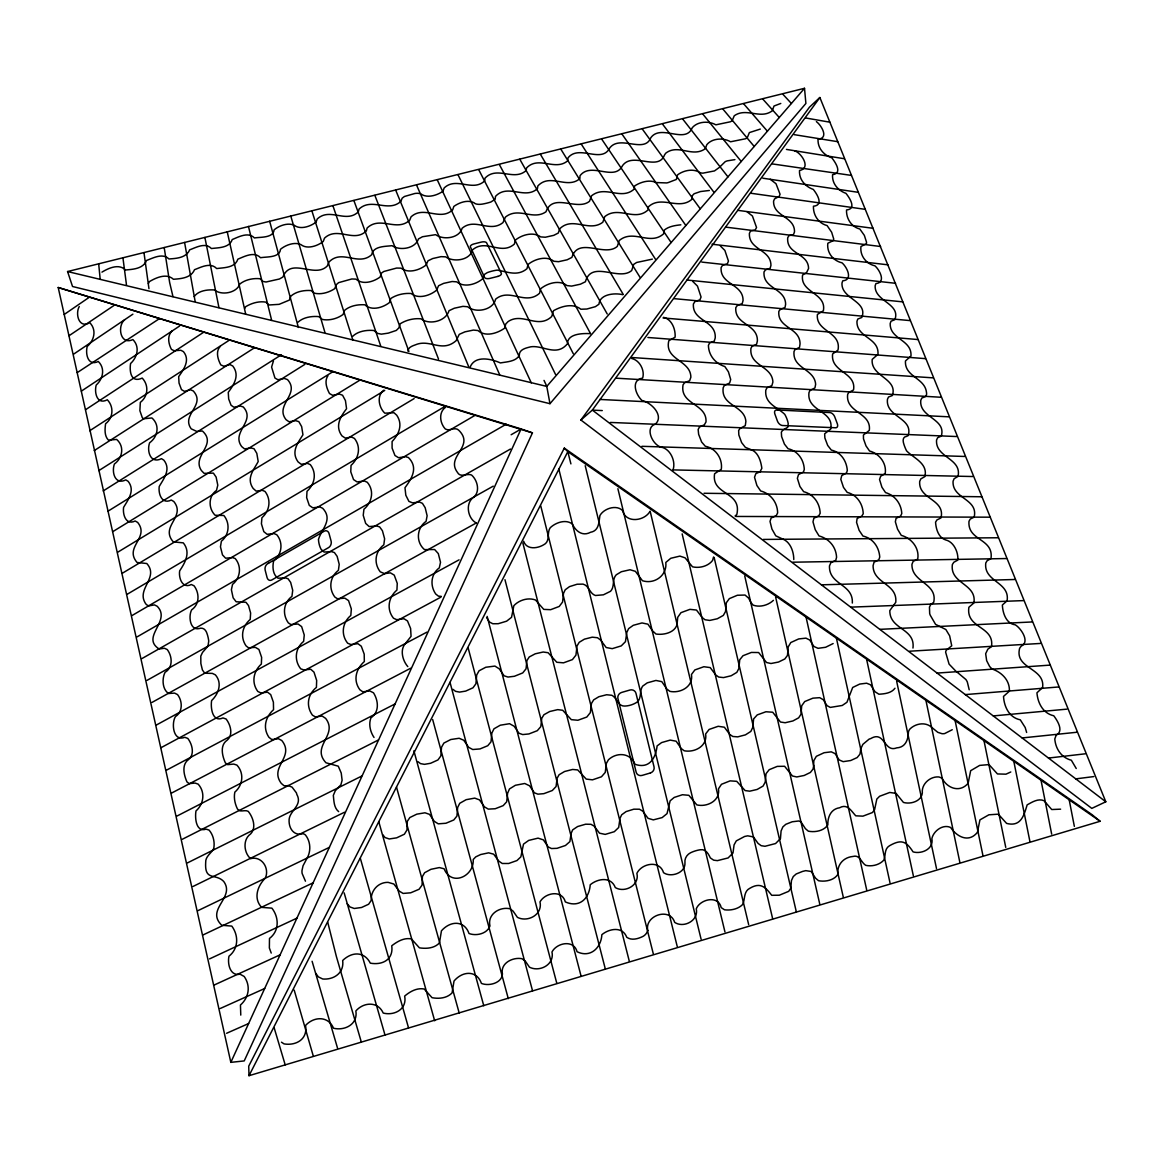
<?xml version="1.0" encoding="UTF-8"?>
<svg xmlns="http://www.w3.org/2000/svg" width="1164" height="1164" viewBox="0 0 1164 1164"><rect width="100%" height="100%" fill="white"/><g stroke="black" fill="none" stroke-linecap="round" stroke-linejoin="round"><path stroke-width="1.5" d="M647.751 930.356C644.478 915.631 669.867 906.8 674.669 922.368C683.705 928.465 698.866 920.564 696.261 908.851C700.001 899.248 718.304 894.752 721.2 907.614L724.503 909.797C730.745 910.626 738.252 909.128 742.719 904.413C745.266 899.074 743.432 891.406 749.878 888.263C760.63 881.832 765.577 887.361 771.717 895.305L779.313 895.218L788.697 891.333L790.822 888.147L791.447 880.551L793.266 876.565L796.191 873.975L802.534 871.429L805.75 870.643L811.148 871.472L815.6 878.238L818.568 880.726C825.203 881.992 834.064 880.406 837.905 874.309C836.858 864.794 843.42 857.388 852.877 856.471C859.832 854.332 861.156 862.568 865.725 865.332C871.923 866.758 879.62 864.925 883.883 860.021C885.862 855.278 884.131 848.876 889.442 845.777C901.46 838.938 906.101 841.165 913.071 851.873C921.364 854.376 933.95 849.051 931.869 838.706C933.353 831.009 942.986 823.836 950.624 827.488C956.75 836.625 968.637 843.303 977.425 832.304L979.928 819.893L988.876 814.8L998.305 814.174L1006.598 823.399C1021.163 827.226 1024.073 814.931 1027.143 804.877C1032.148 802.112 1038.172 798.184 1044.05 800.716L1051.732 809.533L1060.622 809.169M813.607 765.592L813.84 760.616L816.342 756.324L824.083 752.73L831.271 751.842L835.039 753.603L839.229 759.947L843.158 761.649L850.666 760.529L857.155 757.575L859.905 754.228L860.589 750.664M793.775 559.549C793.804 551.954 790.632 542.569 783.299 539.267M407.967 351.208C407.924 347.396 412.376 345.912 415.359 344.864C429.938 338.506 441.811 353.187 456.143 340.674L459.256 334.359L464.902 331.856L473.399 330.081L477.968 330.532C485.461 337.313 497.508 333.297 504.696 328.117L505.787 323.97L508.144 321.555C522.621 311.821 537.724 329.688 551.692 316.535L553.526 310.686C561.645 306.176 572.863 302.873 580.88 309.231L586.86 309.027L595.415 306.656L598.951 304.211C599.78 293.91 615.116 292.717 622.871 294.71M677.07 624.195L677.739 617.284L680.998 612.657L689.932 609.354L696.479 610.052L702.198 617.546L705.02 619.757L709.734 620.427L717.33 618.753L723.324 615.407L725.536 611.522L726.336 602.763L729.348 598.631L737.365 595.255L745.062 595.051L748.656 598.209L750.678 602.123L819.82 904.341M912.969 648.057C915.442 628.022 889.602 629.855 889.805 610.605L895.771 602.283C897.59 583.309 872.971 583.79 873.087 565.66L874.062 562.197L878.82 559.768L879.751 557.076C879.053 546.891 872.855 538.292 862.902 536.007L859.134 530.333L856.559 522.345L857.111 518.533L861.811 516.074L863.222 513.746C862.917 503.881 856.922 494.86 847.203 492.387L843.507 487.41L840.815 479.321L841.747 475.596L846.548 472.904L847.305 470.431C846.606 460.886 840.888 452.185 831.314 450.075L827.677 445.405L824.883 437.984L824.65 433.779L830.718 429.036C834.384 410.31 806.419 411.896 808.995 392.515L810.1 390.318L814.916 387.961L815.644 384.324C814.494 368.624 792.32 368.901 794.023 351.47L795.172 349.404L799.508 347.41L800.046 343.904C800.09 327.302 777.217 328.394 778.832 311.312L780.433 309.318L785.031 307.442L785.627 304.284C785.394 287.988 762.682 288.978 764.021 271.94L765.49 269.873L770.146 268.258L770.946 265.436C770.917 249.14 748.612 250.216 749.398 233.411L750.46 231.098L755.291 229.861L756.542 227.504L752.424 216.009L747.041 211.761M470.125 367.126C474.985 355.049 491.208 358.818 500.418 362.935C506.762 361.771 515.696 361.655 519.289 355.471C518.955 349.346 526.23 347.934 530.828 346.799C543.137 344.981 556.625 357.13 567.479 343.7C567.537 333.544 582.815 333.268 590.41 333.646M813.665 765.796L813.054 769.055L810.406 772.445L804.193 775.471L796.787 776.955L792.451 775.995L784.594 766.276L777.246 766.392L769.2 769.695L766.072 773.653L765.199 782.208L763.06 786.078L757.138 789.454L749.718 791.185L745.135 790.574L736.696 781.32L730.09 780.869L721.462 784.303L718.464 788.857C720.429 800.73 706.955 807.394 696.814 804.877L688.841 795.303L682.41 794.736L674.189 797.442L670.144 800.803L667.03 813.621L662.156 817.594L653.295 819.878L648.028 818.307L642.79 811.177L639.443 809.213L633.813 809.184L626.13 811.57L621.692 814.785L619.976 818.365L618.681 827.502L614.316 831.693L605.207 834.399L599.504 833.177L594.193 826.178L591.006 824.316L585.638 824.199L577.606 826.542L572.703 829.845L571.087 833.468L569.894 841.601L565.471 845.486L557.032 848.323L551.518 848.541L548.259 846.985L543.355 839.87L538.059 838.138L528.703 840.408L523.509 844.133L520.861 856.85L516.947 860.56L508.683 863.484L502.251 863.484L498.73 861.04L493.696 854.187L488.633 852.834L480.645 854.536L475.741 856.879L473.224 859.512C474.257 876.346 451.37 886.953 444.11 868.781L439.308 867.573L430.956 869.304L424.627 872.709L422.401 876.536L422.066 885.106L419.069 889.267L410.703 892.803L403.108 893.428L399.252 891.115L393.854 884.029L388.092 882.356C377.994 882.166 370.676 890.751 371.2 900.427L368.639 904.224L361.567 907.484L354.263 908.487L349.971 906.945L347.192 903.759M713.517 557.003L712.615 560.408C708.149 566.271 699.52 568.469 692.507 566.81L685.101 557.847L679.907 556.101L670.77 558.284L665.793 562.459C667.321 575.322 654.605 584.604 642.441 580.72L635.399 571.335L630.044 569.749L621.358 571.728L616.222 574.827C611.813 579.497 614.985 586.627 610.547 591.283L603.403 594.819L595.444 595.502C589.479 593.582 589.217 585.681 583.004 584.124L577.111 584.226L569.531 586.612L565.224 589.77L563.507 593.364L562.561 602.064L559.229 606.444L550.645 609.689L543.763 609.383L535.542 600.042C528.281 597.205 519.042 600.057 513.862 605.702L511.534 617.327L506.616 621.183L498.192 623.715L492.808 623.744L489.564 622.071L486.567 617.589M633.056 266.12L633.783 264.315L636.664 262.467L652.349 259.135M677.113 624.341C674.771 632.794 663.655 635.195 655.987 634.031L652.116 630.408M194.199 296.573C198.389 290.563 207.629 289.487 214.452 289.967C221.538 295.787 236.816 292.979 239.799 284.06C245.197 279.651 253.097 278.036 259.936 278.734L263.006 281.455L266.032 282.008L279.433 278.996L282.881 277.047C290.898 256.618 314.746 278.923 327.288 265.945L328.932 262.089C341.881 248.572 358.265 266.76 371.694 254.712C373.106 245.997 385.357 246.521 392.05 245.677C399.892 251.06 415.315 248.645 418.443 238.955L422.474 236.743L435.627 234.662C443.411 240.381 459.373 238.256 462.123 228.26C475.043 217.275 489.68 233.295 502.979 222.586L505.482 217.042C518.707 206.465 532.865 220.898 545.974 211.79C552.944 192.176 577.038 211.455 589.493 201.299L591.574 195.799C605.193 184.741 620.878 200.703 634.016 189.252L634.584 185.978C640.244 182.282 648.45 179.62 655.07 182.093M230.836 1062.354L521.108 428.934L532.443 432.877L244.222 1060.928L230.836 1062.354L58.2 287.493L521.108 428.934M79.268 306.554C75.122 313.596 78.701 329.034 89.774 322.69C96.845 329.921 94.269 340.383 87.227 346.45C85.263 353.74 87.838 366.558 98.3 361.48C105.415 368.435 103.029 378.969 96.219 385.051C94.124 392.413 96.932 405.29 107.306 399.776C114.043 406.702 113.33 417.876 105.589 423.74C104.862 429.196 104.251 435.889 108.456 440.167L116.633 439.425C124.868 446.612 122.336 458.296 114.421 463.985C111.38 472.235 115.09 485.315 125.77 479.888L128.156 481.343C135.388 490.51 128.2 499.531 123.588 507.388C122.555 514.575 125.93 525.59 135.184 520.992L137.701 522.461C149.952 537.768 123.791 546.905 137.046 562.474L146.81 563.522C159.133 577.315 136.93 588.417 144.933 602.472A8.643 6.198 -78.1 0 0 149.268 605.804L154.448 604.902L157.125 606.211C171.85 620.936 140.262 636.926 159.162 649.003L164.444 648.246L167.252 649.556C172.33 656.249 173.247 667.467 165.07 672.312C161.84 678.539 162.247 689.481 168.605 693.497L174.615 693.104L177.568 694.602C182.515 700.975 183.039 711.83 175.458 716.573C171.21 723.281 173.116 742.05 184.785 737.292L187.811 738.427C192.089 743.956 194.955 754.097 188.757 759.365C181.337 764.486 183.868 775.006 186.982 781.946L189.208 783.619L195.115 783.066L198.186 784.143C205.49 792.291 203.773 804.062 195.988 810.944C194.81 817.55 195.828 832.653 206.086 829.146L209.04 830.077C213.288 834.864 214.962 842.212 213.74 848.469C211.353 853.387 205.271 856.326 205.679 862.582C204.529 881.439 215.544 872.971 223.721 881.468C235.535 897.648 205.17 909.404 221.786 925.264L231.811 926.108C238.766 935.594 238.605 948.602 228.988 956.197C227.315 963.603 229.992 976.436 240.06 974.195L244.193 976.465C250.857 985.995 248.98 997.533 240.453 1005.012L240.773 1015.11M650.036 511.316C644.405 521.225 625.825 523.582 622.536 510.53C616.382 504.361 603.869 508.479 599.926 515.536C598.834 522.112 599.14 530.799 590.526 532.283C582.364 536.706 575.685 531.046 572.339 524.047C565.893 518.868 555.577 522.563 550.208 527.772C546.556 532.996 550.587 541.42 543.675 544.781C537.288 548.637 526.623 549.932 523.654 541.275M148.381 283.594L149.399 281.615C156.107 277.672 166.481 272.885 173.436 279.273C181.162 278.691 191.012 278.007 194.519 269.684C201.27 267.167 210.451 262.031 216.693 268.564C224.07 267.575 235.041 267.924 237.849 259.179C244.644 256.4 254.247 251.118 260.561 257.724C266.352 256.604 279.927 257.928 280.466 249.314C285.5 245.066 294.536 241.632 300.938 244.6C307.107 249.62 317.67 245.982 323.243 241.457L324.509 238.14C337.531 225.903 353.827 243.261 366.369 230.923L367.126 228.013C380.206 215.515 396.749 232.247 409.728 220.2L411.038 216.868C423.798 205.053 440.108 221.713 452.694 209.811L453.829 206.435C459.213 202.551 467.841 199.364 474.097 202.812A8.424 3.608 -10.9 0 0 482.114 204.137A28.576 12.135 -10.9 0 0 490.83 202.027L495.122 199.306L495.515 196.367C507.824 183.257 524.862 200.062 537.433 188.67L537.841 185.964C550.266 172.665 566.984 189.732 579.861 178.63L580.021 175.749C590.963 161.229 614.432 182.079 622.551 165.594C632.867 151.349 657.966 171.966 664.499 155.016L665.692 153.226C677.739 143.87 691.052 156.849 703.594 149.792A10.505 4.409 -8.2 0 0 705.529 148.279L706.81 144.685C712.193 138.094 723.455 137.57 730.57 141.775L745.484 138.778L747.201 137.905L749.369 132.594L760.31 129.073M564.293 448.125L248.718 1066.18L249.009 1075.696L1100.14 821.275L1091.963 814.596L564.293 448.125L567.814 451.676L1100.14 821.275M249.009 1075.696L567.814 451.676L570.913 463.898M327.899 375.768C324.189 381.239 326.677 388.252 329.499 393.534L332.584 395.28L339.306 394.058L342.58 395.251L345.446 400.634L346.566 408.724C340.557 416.552 334.635 426.009 341.969 435.889L345.213 438.057L351.659 437.082L354.467 438.45C361.407 447.296 358.672 458.369 351.048 465.382L350.771 471.827L353.536 479.568L357.101 481.925L364.361 480.994L367.286 482.289C374.604 490.859 371.927 502.47 363.939 509.235L363.226 515.288L365.671 523.407L369.148 526.579L376.539 525.953L379.624 526.899L382.418 530.74L384.615 538.772L383.814 544.825C375.23 551.343 373.426 562.998 380.235 571.8L384.658 573.677M273.482 360.796L271.59 367.097L274.966 378.067L277.934 379.74L284.394 378.446L287.523 379.609C300.588 394.174 274.369 404.897 286.068 419.695L289.036 421.775L295.627 420.67L298.842 421.644L301.651 426.591L302.946 434.783C297.795 442.989 290.782 451.763 298.057 461.875L301.214 464.276L307.558 463.388L310.322 464.64C317.088 473.341 314.629 484.37 307.005 491.324L306.656 497.639L309.275 505.38L312.752 507.81L319.853 506.966L322.675 508.29C333.471 519.668 321.41 529.169 318.47 539.485A22.974 17.62 -76.1 0 0 321.06 549.248L324.101 552.071L331.42 551.605L334.417 552.551L337.138 556.363L339.219 564.336L338.404 570.331C329.979 576.806 328.277 588.315 334.839 597.045L337.444 598.747L344.791 598.136L348.531 600.595L351.339 608.947L350.815 615.45C342.449 622.405 340.586 634.38 347.658 643.212L350.859 644.521L357.915 643.692L361.291 646.224L364.201 654.139L364.332 661.545C356.199 668.776 352.721 679.936 359.851 689.743L362.804 691.809L369.832 690.965L373.498 692.813C378.518 700.801 379.537 712.004 370.952 717.824C368.435 724.183 370.239 731.88 374.022 737.438M244.687 308.46L245.648 306.714C251.526 303.135 259.019 300.923 265.872 302.145L269.015 304.983L279.127 304.342L289.356 300.094L290.884 296.136C296.107 291.466 304.08 290.098 310.933 290.534L314.484 293.212C321.293 294.798 329.005 292.455 334.737 288.657L336.323 284.656L338.608 282.648L351.804 278.967L355.966 279.127C362.775 285.18 373.498 281.834 380.104 277.047L381.443 273.118L383.771 271.503L396.618 268.055L401.114 268.157C408.375 273.831 419.695 270.077 426.184 264.956L427.974 260.823L432.717 258.539L441.025 256.647L445.667 256.851C453.363 262.511 470.096 260.445 472.511 249.882C485.999 238.329 500.84 255.804 514.342 244.105L515.434 240.06C521.865 234.808 533.301 231.447 540.707 236.903L545.319 237.238L553.802 235.332L558.313 233.018L559.651 228.886C572.63 215.835 588.999 232.756 602.836 222.222L604.8 216.591C618.71 205.402 634.904 222.149 648.042 209.913L648.45 206.785C661.356 194.825 678.685 210.684 691.794 199.408L692.187 195.785L694.122 193.748L700.553 191.536L709.342 190.474M673.025 469.776C675.877 461.933 670.973 450.133 662.651 447.5C653.31 446.758 643.91 427.639 655.303 424.22C664.411 415.999 651.636 402.599 642.091 400.547C635.544 394.742 630.539 379.886 642.644 378.111C645.002 370.545 639.836 360.243 631.645 358.468M819.863 97.5L592.389 410.048L580.909 420.015L1091.803 808.383L1105.8 801.778L819.863 97.5L809.431 107.204L580.909 420.015M220.433 346.217C215.311 351.295 217.843 359.327 220.782 364.885L223.808 366.209L230.006 364.608L232.785 366.005C240.031 375.463 233.92 384.644 228.26 392.326L228.682 398.99L231.069 405.247L233.906 407.211L240.191 406.003L243.247 406.949C256.371 421.295 230.807 431.888 241.69 446.569L244.527 448.911L250.9 447.951L254.058 448.751L256.808 453.349L258.204 461.526C253.767 469.936 245.997 478.186 253.126 488.414L256.138 491.092L262.307 490.335L265.014 491.441C271.518 499.894 269.597 510.967 261.929 517.733L261.42 523.8L263.806 531.642L267.123 534.305L274.078 533.563L276.828 534.785C283.623 543.064 281.688 554.661 273.627 561.063C272.332 566.766 272.696 574.681 278.05 578.217L285.122 577.853L288.032 578.741L290.665 582.422L292.717 590.323L291.931 596.375C283.463 602.792 282.125 614.214 288.352 622.886L290.884 624.544L298.042 624.006L301.636 626.61L304.255 635.02L303.629 641.379C295.205 648.217 293.866 660.206 300.719 668.82L303.877 669.94L310.744 669.256L313.989 672.152L316.666 680.402L316.419 687.4C307.762 694.282 305.71 705.777 312.418 715.147L315.298 716.864L322.21 716.078L325.658 718.406C338.564 735.27 310.541 746.139 325.993 762.784L338.273 766.188L341.241 773.085L342.114 780.273L340.921 784.725L335.29 790.763L333.326 795.39C333.937 800.934 333.879 807.787 338.651 811.628M405.305 643.561C399.688 649.978 402.642 660.686 407.793 666.594M124.621 319.867C117.069 325.818 120.183 345.664 132.871 339.568C140.087 346.828 137.381 357.261 130.572 363.532C129.291 371.869 131.095 383.262 142.212 378.082C149.036 385.255 148.177 396.371 140.335 402.38L139.869 410.674L142.241 417.512L143.478 418.764L151.931 417.963C160.283 425.355 157.62 436.995 149.618 442.786C146.562 451.385 150.651 464.16 161.447 458.66L163.848 460.158C171.239 469.456 163.818 478.491 159.235 486.479C158.159 493.929 161.941 504.754 171.283 500.025L173.814 501.524C186.284 517.005 159.628 526.201 173.291 541.886L183.286 542.861C190.998 552.318 185.207 562.547 179.678 570.826C178.47 577.81 182.341 589.144 191.318 584.517L194.068 585.812C199.582 593.102 199.728 604.189 191.682 609.834C188.364 615.611 189.703 630.597 199.015 628.604A9.268 6.795 -79.2 0 1 206.45 632.081A31.617 23.033 -79.5 0 1 208.734 641.015L208.007 646.151L202.492 652.466L200.79 656.118L200.863 663.553L202.405 669.94L204.733 673.229L212.343 673.389L215.384 674.858C222.557 683.152 218.512 693.962 211.63 700.553C210.437 707.508 212.27 722.844 222.95 717.926L226.078 718.988C230.457 724.532 233.513 734.79 227.227 740.144C219.618 745.251 222.222 755.945 225.423 762.944L227.649 764.646L233.702 764.079L236.889 765.083C244.425 773.158 242.898 785.234 234.852 792.102C233.6 797.762 234.939 803.844 237.456 808.98C239.944 812.967 244.847 809.315 248.238 811.366C252.952 817.099 256.706 827.808 250.566 833.977C242.578 839.491 243.814 852.776 250.551 858.654C260.023 856.049 267.662 864.998 266.469 874.164A12.397 9.254 -85.7 0 1 265.247 878.165C257.608 885.862 253.083 898.317 261.624 907.367L271.896 908.153C279.127 917.508 279.462 930.894 269.481 938.446L269.364 947.976L271.227 953.069M549.975 403.69L805.895 103.45L804.513 88.304L67.57 271.547L72.532 286.504L549.975 403.69L546.774 386.404L804.513 88.304M894.971 688.244C891.318 693.235 884.596 693.86 878.907 694.224L875.008 691.722L870.526 684.781L866.613 683.21L859.745 684.068L852.688 687.473L846.941 702.27L842.241 705.471L830.267 707.406L827.066 705.66L823.224 699.695L819.703 697.673L812.909 698.167L804.717 701.557L801.72 705.762L800.948 714.303L798.664 717.824L792.888 720.952L785.147 722.742L780.462 722.015L772.692 712.223L765.927 711.757L757.24 714.9L753.646 718.886L752.701 727.5L750.838 731.428L745.426 734.862L737.714 736.87L732.811 736.477L729.843 734.499L724.372 727.224L718.188 726.292L709.138 729.435L705.631 733.946C707.581 746.051 694.719 752.832 684.185 750.765L681.202 748.525L676.139 741.206L670.188 740.1L661.589 742.588L657.107 745.906C655.754 757.735 649.658 769.346 634.991 764.282C630.684 752.89 617.022 751.784 608.466 759.743L606.415 763.322L605.236 772.43L601.468 776.766L592.505 779.836L586.22 779.094L577.708 769.928L572.601 769.462L564.584 771.499L559.084 774.744L557.105 778.294L556.072 786.515L552.303 790.516L543.85 793.659L537.913 794.168L534.392 792.8L529.547 785.787L524.746 783.488L515.39 785.278L509.497 788.93L507.62 793.179L506.675 801.792L503.197 805.634L495.209 808.747L488.298 809.111L484.471 806.87L479.466 799.872L474.723 798.126L466.153 799.683L459.736 803.306L457.656 807.467L456.928 816.08L453.785 819.965L445.928 823.254L438.246 823.836L434.317 821.333L429.501 814.349L424.962 812.792L416.799 814.16L409.873 817.521L407.298 821.362L406.964 829.99L404.388 834.21L396.633 837.847L389.256 838.968L385.066 837.556L382.738 834.719M352.677 336.338C357.959 331.129 366.675 329.863 373.804 330.503L377.762 333.428L381.312 334.155L388.267 333.137L396.298 330.43L398.845 327.928L400.227 323.767C406.28 319.954 413.933 318.092 421.062 318.834C429.371 325.353 446.074 321.235 449.013 310.701L454.309 308.227L462.952 306.35L467.608 306.743C475.77 313.465 493.23 310.148 495.602 299.177C509.701 287.479 525.371 305.885 539.543 293.27L540.547 288.89C547.051 283.303 559.389 279.433 566.941 285.573L571.597 286.097L580.341 284.22L585.405 281.761C591.559 259.543 618.913 281.615 631.688 270.528L633.114 266.192L560.844 149.167M297.984 322.224C303.251 317.248 311.734 315.997 318.718 316.608L322.37 319.445C329.354 320.842 337.342 318.66 343.06 314.498L344.631 310.308C350.058 305.783 357.915 304.313 364.856 304.808C371.68 311.21 383 307.602 389.489 302.524L390.871 298.45C396.72 294.637 404.17 292.993 411.11 293.503C418.4 299.483 430.258 295.54 436.66 290.112L438.566 285.747L443.673 283.361L452.127 281.513L456.724 281.848C464.101 287.945 476.047 284.467 482.551 278.836L483.846 274.806L487.279 272.623A21.796 10.083 -11 0 1 497.203 270.106C507.097 271.649 517.413 276.77 526.972 268.695L528.034 264.49C534.494 259.135 546.425 255.367 553.86 261.274L558.531 261.696L567.144 259.79L571.888 257.404C578.508 236.205 604.596 257.535 617.284 246.419L619.292 240.482C633.507 228.639 650.079 246.186 663.756 233.688L664.251 230.137C668.776 226.354 675.105 225.438 680.838 224.827M171.966 331.027C166.976 335.945 168.445 343.758 171.428 349.36L174.047 350.713L180.871 350.277L183.446 351.644C190.532 360.243 183.636 369.541 178.674 376.641L179.038 383.102L181.468 389.605L184.392 391.337L190.474 389.794L193.195 390.9C206.392 405.218 180.74 414.529 191.231 428.847L196.76 431.422L202.405 431.015C217.784 444.983 191.376 455.721 201.43 470.576L204.122 473.355L213.405 473.122L216.126 477.094L217.784 485.184L216.489 490.408C208.254 496.14 208.21 508.479 215.165 515.274L223.866 515.492C230.268 523.378 229.206 534.887 221.378 541.231L220.462 546.833L222.484 554.893L225.612 558.196L232.465 557.6L235.172 558.502C241.923 566.373 240.395 578.042 232.553 584.357L231.389 589.726L233.135 597.83L236.147 601.759L245.924 602.268L248.514 605.542L250.624 613.035L250.216 619.423C242.418 626.116 239.842 636.868 246.084 645.904L248.514 647.795L255.353 647.359L258.917 649.454L261.638 657.398L261.347 664.062C253.519 671.075 251.148 682.468 257.811 691.46L260.852 692.9L267.575 692.202L270.717 694.632L273.394 702.198L273.555 709.662C265.683 716.791 262.395 727.558 268.928 737.292L271.634 739.416L274.238 739.446M445.492 407.327C438.377 412.405 439.876 423.114 445.23 428.89C449.479 431.829 455.139 426.155 458.98 430.462C475.116 446.743 445.434 456.215 457.379 472.278C460.478 478.186 466.939 472.991 471.551 475.028C477.4 480.063 480.354 491.412 473.864 497.101C464.945 502.863 467.579 518.431 476.178 522.898M773.405 600.348C768.255 605.236 759.888 607.623 753.166 605.135L750.722 602.297M383.8 390.173C376.438 395.673 378.795 407.487 384.804 413.176L393.97 412.74L396.72 415.213C403.137 424.554 398.932 434.332 392.093 441.534L392.093 448.096L394.96 455.502L398.539 457.714L405.494 456.681L408.418 457.539C418.734 467.855 411.547 478.724 404.985 487.716L405.814 495.238L408.928 501.393L412.594 502.863L419.404 502.019L422.445 503.357L425.166 507.693L427.13 515.768L426.068 521.356C416.697 527.918 415.592 542.031 424.525 549.626L434.638 549.524L438.304 553.598L440.516 562.27L439.308 567.857C430.898 574.085 429.822 585.448 435.7 593.989L438.435 596.157L441.302 596.375M166.336 770.248L405.45 643.474L411.067 636.315L410.601 628.473L407.502 620.965L403.995 618.739L396.764 619.699L393.505 618.23C386.186 609.121 388.572 597.176 396.924 590.075L397.259 583.382L394.247 575.132L390.377 572.848L384.76 573.619M101.952 272.129C108.412 268.215 118.961 263.268 125.465 269.99C133.089 269.306 143.143 268.855 146.548 260.445C153.328 257.986 162.48 252.733 168.969 258.961C176.448 258.437 186.211 257.928 189.674 249.838C196.236 247.408 205.315 242.17 211.426 248.529C218.628 247.626 229.41 248.005 232.233 239.551C238.853 236.83 248.281 231.592 254.465 237.951C260.198 236.932 273.394 238.198 274.107 229.846C279.054 225.671 287.857 222.397 294.172 225.205C300.239 230.065 310.482 226.485 316.026 222.149L317.263 218.963C330.009 207.076 345.999 223.75 358.323 211.848L359.079 209.04C371.883 197.182 388.092 212.939 400.867 201.387L402.177 198.171L404.461 196.483L414.937 193.471A7.915 3.332 -11.8 0 1 420.699 193.821C427.057 198.608 437.067 195.407 443.004 191.231L444.153 187.971C456.375 176.331 472.453 192.351 484.631 180.958L485.039 178.136C497.13 165.463 513.848 181.642 526.128 170.555L526.564 167.951C538.757 155.321 555.155 171.545 567.785 160.734L567.945 157.984C578.814 144.001 601.555 164.022 609.689 148.046C619.917 134.326 644.303 154.172 650.836 137.701C661.065 123.573 685.378 144.729 692.347 127.618C697.833 121.245 708.76 120.794 715.86 124.824L730.323 121.798L732.112 120.867L734.251 115.774C746.357 107.117 760.368 119.819 772.27 110.798L774.002 106.026L780.782 103.45M759.976 471.827L761.853 468.306C760.878 461.322 758.506 452.665 751.362 449.741M952.254 729.712L944.702 733.553A9.676 8.817 -46.6 0 1 941.923 733.669L937.806 732.331L932.757 728.213A23.629 21.549 -45.3 0 0 931.68 727.296C925.424 721.724 915.864 723.411 910.146 728.78A7.551 6.911 -45.6 0 0 908.429 731.938C908.182 739.373 905.825 747.346 896.644 747.885C883.927 752.846 884.815 730.221 870.745 738.573A41.118 37.554 -43.4 0 0 869.13 739.111L862.902 744.32L860.618 749.136A10.17 9.312 -43.9 0 0 860.487 750.125M735.051 515.987L736.812 514.517C742.21 490.961 711.015 495.529 714.609 473.719L721.302 469.31C722.815 458.82 715.802 448.242 705.311 446.263L701.645 442.029L698.647 434.376L698.153 429.516L699.448 427.057L704.366 424.787L705.995 421.935C707.13 403.384 679.514 404.796 683.064 384.804L684.548 382.811L689.67 380.657L690.863 377.238C690.747 359.909 664.164 360.214 668.805 340.761L675.105 337.182C675.673 329.412 671.919 319.271 663.538 317.321M931.971 603.65L933.732 602.283C937.762 582.873 911.325 582.64 911.965 564.307L913.187 561.295L915.981 560.088M833.148 643.547L825.64 647.271L818.045 648.319L814 646.515L809.751 640.04L805.939 638.148L798.693 638.934L790.793 642.543L788.217 646.908L787.461 655.434L784.812 658.97L778.483 662.054L770.975 663.509L766.538 662.505L758.622 652.538L751.391 652.437L743.01 655.71L739.737 659.77L738.864 668.471L736.827 672.37L731.152 675.76L723.513 677.594L718.697 677.055L715.802 674.975L710.2 667.583L703.871 666.725L694.85 669.94L691.445 674.509C693.54 686.585 680.445 693.569 669.882 691.358L666.885 689.073L661.807 681.653L655.929 680.445L647.271 682.846L642.644 686.149C638.992 691.285 642.31 699.68 635.675 702.998A23.731 22.378 -36.5 0 1 624.908 706.068C617.866 706.533 617.153 697.833 611.827 695.286L606.633 694.748L598.849 696.727L593.655 699.87L591.472 703.449L590.337 712.615L586.802 717.039L577.897 720.254L571.32 719.658L562.692 710.273L557.702 709.633L549.714 711.51L543.937 714.725L541.769 718.304L540.809 726.612L537.288 730.686L528.893 733.946L522.723 734.571L519.013 733.262L514.139 726.249L509.556 723.702L500.258 725.216L493.973 728.809L491.877 733.058L491.004 741.817L487.76 745.717L480.005 748.932L472.744 749.514L468.728 747.361L463.694 740.231L459.14 738.267L450.774 739.518L443.877 743.068L441.534 747.244L440.836 755.96L437.955 759.932L430.607 763.278L424.467 764.341L420.51 763.628L418.007 761.692M916.141 560.088L917.741 558.909C919.56 547.968 911.441 538.132 901.285 535.367L897.56 529.169L895.349 521.778L896.062 518.402L900.63 516.03L901.78 513.513C901.227 503.605 894.883 495.355 885.528 492.576L881.919 487.221L879.548 479.495L880.697 476.222L885.193 473.603C886.881 463.301 879.329 453.596 869.552 451.006L866.016 445.914L863.484 438.828L863.426 435.016L869.304 430.389C871.705 412.26 845.239 412.944 847.668 394.305L848.905 392.399L853.532 389.955C856.573 372.058 830.238 372.32 832.624 353.943L838.007 350.073C841.587 331.42 815.542 331.958 817.39 314.455L823.385 310.759C826.731 292.673 799.639 292.804 802.607 274.937L806.405 272.929L808.573 268.491C808.325 252.792 786.209 254.596 787.708 237.791L788.857 235.754L793.528 234.517L794.503 231.883C794.823 216.155 773.056 216.897 773.58 201.125L774.526 198.913L779.094 196.498L780.069 194.286L776.024 183.737L770.233 179.256M64.224 314.455L88.915 297.518M73.783 354.045L132.885 314.178M69.04 335.727L113.708 305.666M77.246 372.611L159.279 318.747M81.364 391.119L179.547 326.065M85.554 409.713L203.613 332.278M89.701 430.753L229.672 339.961M94.24 450.584L254.741 347.614M98.838 470.605L281.441 354.744M103.189 490.932L304.866 364.376M108.121 511.112L333.137 371.549M112.835 531.613L359.72 380.25M117.579 552.303L384.731 390.435M1010.789 771.979L1005.958 774.176L997.461 773.944L989.007 764.588L979.666 765.403L970.674 770.684L968.157 783.197C959.994 793.077 947.351 788.392 942.214 778.498A11.975 10.869 -44.5 0 0 938.781 776.955C930.269 776.199 921.321 783.998 922.339 792.888C921.495 801.356 910.51 804.528 903.424 802.418L896.062 793.368L889.762 792.466L879.62 796.263L876.827 799.057L874.586 809.751L872.374 812.574L862.917 816.153L855.773 815.819C851.393 811.264 847.523 803.262 839.622 807.758C830.907 808.965 827.575 817.084 827.837 824.927C823.865 830.951 814.989 832.522 808.325 831.169L805.372 828.608L800.934 821.799L798.722 820.984L792.189 821.784L785.787 824.316L782.863 826.92L781.088 830.965L780.447 838.662L775.559 843.551L764.995 846.286L761.183 845.69L758.07 843.405L753.414 836.916L747.71 835.825L744.596 836.48L736.303 840.874L734.077 844.86L733 852.979L728.126 857.941L717.417 860.633L713.663 860.167L710.36 857.926C708.425 853.809 705.704 848.76 700.248 849.749A32.999 30.235 -35.1 0 0 690.485 852.805A9.676 8.89 -35.2 0 0 684.956 862.713C685.683 872.942 670.901 877.903 663.538 872.665C659.581 859.701 641.568 863.382 636.883 873.393C639.778 885.353 624.675 893.268 615.29 887.55C611.071 876.317 597.816 878.456 590.221 884.771C589.333 898.302 579.628 908.327 565.311 901.896C562.008 889.325 544.956 892.773 539.994 901.94C542.817 914.686 527.699 922.659 517.413 917.348L513.106 911.121L509.919 908.764C499.603 906.465 487.192 914.322 489.971 925.947C487.119 933.848 476.207 936.263 469.019 933.513C464.436 920.448 450.73 920.346 441.447 930.807L439.454 942.898C434.419 948.369 426.344 948.893 419.418 947.845L411.43 938.955C404.155 937.398 397.288 941.516 391.744 945.779C393.636 959.442 382.709 965.378 370.341 963.166C364.07 951.061 351.834 951.672 342.667 960.504C344.355 972.813 333.966 979.957 322.719 978.997L318.369 976.902L315.779 973.322M122.38 573.212L414.122 398.597M127.196 594.266L444.124 406.934M132.07 615.509L474.825 415.475M136.988 636.941L506.282 424.176M511.142 434.739L521.137 429.007M141.95 658.562L510.472 449.028M146.955 680.402L493.245 486.145M152.004 702.416L476.105 523.072M156.034 725.201L459.038 559.855M161.156 747.623L440.938 597.117M405.45 643.474L426.882 632.154M171.559 793.077L410.688 668.223M176.841 816.124L395.062 703.929M759.874 471.813L755.829 473.661L754.519 477.284L756.906 485.504L760.645 490.946C770.597 493.609 777.465 502.368 777.639 512.902L776.301 515.579L771.121 518.009L770.015 521.428L771.95 529.067L775.762 535.818L783.168 539.267L998.159 537.768M182.181 839.331L378.518 739.94M187.55 862.844L361.655 776.112M192.962 886.488L344.5 812.239M197.836 910.714L329.456 847.319M203.351 934.794L313.189 882.792M209.549 958.889L296.907 918.163M214.496 984.875L280.102 954.844M220.229 1008.504L264.679 988.512M226.587 1033.283L248.601 1023.563M1075.769 778.876L1093.825 776.577M274.398 739.358L278.371 738.703L281.804 740.522C295.19 757.197 268.782 766.727 281.295 783.401L284.031 785.729L286.926 785.802M1048.488 758.055L1085.241 753.806M1022.138 737.947L1076.846 732.258M993.27 715.918L1066.806 709.152M965.247 694.602L1058.454 686.978M937.035 673.083L1049.71 665.139M909.622 651.214L1040.485 643.445M734.921 159.628L727.398 160.836A8.643 3.696 -7.8 0 0 725.201 161.68L720.618 166.19A20.981 8.977 -8.1 0 1 720.196 166.816L714.492 170.919L702.94 173.145A6.737 2.895 -8.1 0 1 700.219 172.723C693.38 168.213 683.835 170.264 677.579 174.833L676.357 179.445L668.18 182.588A36.288 15.481 -8.7 0 1 666.696 182.937L655.754 182.544A9.036 3.899 -8.6 0 1 655.216 182.282M880.202 629.331L1031.886 621.969M850.782 607.142L1023.316 600.609M821.478 584.823L1014.877 579.497M792.771 562.212L1006.482 558.545M763.322 539.441L783.168 539.267M735.692 516.452L989.909 517.18M704.045 493.274L981.718 496.766M673.156 469.907L972.682 476.527M641.961 446.307L964.65 456.463M610.431 422.445L956.677 436.544M602.268 410.572L592.418 410.135L1105.8 801.778M599.853 399.441L948.776 416.814M616.367 378.198L940.949 397.259M632.358 357.552L933.179 377.863M647.912 337.487L925.482 358.643M663.058 317.947L917.829 339.539M910.263 320.624L674.174 298.653M687.066 280.044L902.769 301.869M701.805 262.089L895.567 283.288M712.004 244.207L887.928 264.825M771.965 163.862L851.437 175.415M725.623 227.111L880.595 246.506M737.831 210.349L873.32 228.333M750.605 193.209L865.187 209.331M762.813 178.208L858.304 192.322M794.197 134.646L837.731 141.688M786.428 149.414L844.118 158.697M805.677 117.986L829.874 122.191M67.57 271.547L546.774 386.404M751.216 449.741L745.353 447.34L741.643 442.626L738.834 434.943L738.631 430.505L740.144 428.367L745.28 425.66L745.877 421.484C744.669 405.188 720.792 406.28 723.179 387.743L724.401 385.4L729.624 383.043L730.701 379.508L728.417 371.825L724.852 366.558C715.511 363.561 708.658 355.631 708.41 345.402L709.531 343.06L714.26 341.11L715.234 337.895C716.238 320.027 692.114 321.57 693.395 304.008L694.908 301.607L699.957 299.788L701.063 297.009L697.469 286.097L692.726 281.382M532.443 432.877L58.2 287.493M794.59 150.811C801.356 152.79 811.526 168.271 799.523 170.497C798.882 179.532 805.241 186.56 813.316 189.441C816.881 193.879 824.199 205.228 813.447 206.232C813.083 215.049 818.423 223.313 827.109 225.583L831.663 232.262L833.686 238.882L833.555 240.439L827.822 243.247C826.629 252.748 833.191 260.838 842.009 262.817C846.985 267.051 853.416 280 842.736 280.815L841.994 283.041C840.946 299.061 868.286 300.923 861.826 317.466L857.781 319.038L856.966 321.337C856.369 337.793 879.315 337.487 877.962 354.351L872.214 359.37C870.308 376.598 898.259 378.344 892.337 395.542L888.51 397.026L887.463 399.252C885.295 417.09 913.798 417.832 908.138 435.642L906.247 436.485A8.876 5.165 53.6 0 0 903.395 442.524A30.177 17.475 53.8 0 0 906.552 450.832C913.682 458.238 928.13 463.287 924.885 476.585L920.826 478.899L919.691 481.416C918.265 499.603 945.459 498.919 941.007 517.922L936.962 519.915L935.565 522.156C935.943 528.805 938.46 537.739 945.634 539.921C953.883 541.784 958.481 552.347 957.827 560.088L953.811 562.285L952.37 564.511C949.649 584.022 977.178 583.557 973.875 602.996L968.899 607.23C965.611 628.851 994.696 625.81 991.481 646.675L987.872 649.119L985.661 653.702L986.665 660.686L989.604 666.419A11.829 7.013 58 0 0 992.383 669.111C1001.826 672.399 1009.945 680.373 1009.377 691.14L1003.514 696.421C1004.11 706.781 1009.232 717.606 1020.304 719.832L1025.193 727.5L1026.633 732.462M281.47 1042.202L284.074 1043.904C296.136 1045.883 307.893 1039.219 305.55 1025.455C313.8 1016.448 328.263 1015.648 333.515 1028.234C344.937 1030.955 358.017 1024.262 355.864 1010.949C363.634 1002.059 377.893 1001.084 383.218 1013.058C394.494 1015.968 407.284 1009.115 404.65 996.093C410.019 991.553 416.959 987.581 424.234 989.036L432.062 997.694C438.974 999.003 446.991 998.246 452.083 992.892L454.018 981.034C462.894 970.558 476.934 970.31 481.401 983.391C488.662 986.432 501.917 983.274 502.426 973.977C500.171 963.079 512.917 956.881 522.039 958.729L525.226 961.013L529.46 967.168C539.587 972.435 554.719 964.636 551.969 952.006C556.712 942.811 573.794 939.203 577.068 951.73C590.57 958.307 601.177 947.641 601.861 934.677C609.354 928.494 622.507 926.137 626.741 937.267C631.717 940.788 638.047 938.81 643.023 936.38A9.225 8.439 -31.9 0 0 647.751 930.356M720.356 245.953L724.881 250.449L728.446 261.056L727.413 263.704L722.524 265.319L721.113 267.604C719.905 284.904 743.301 283.71 743.054 300.574L742.225 303.571L737.394 305.434L735.808 307.602C734.309 324.989 757.837 323.723 757.386 340.907L756.6 344.253L752.046 346.232L750.911 348.458C749.165 366.282 772.169 365.7 772.896 382.01L771.921 385.531L766.901 387.874L765.781 390.202C764.428 403.893 777.392 407.08 784.783 414.369A22.363 13.852 51.8 0 1 788.217 423.638L787.737 427.29L782.79 430.083L781.35 432.179L781.597 436.544L784.42 444.081L788.072 448.722C797.689 450.904 803.844 459.547 804.295 469.368L803.524 471.915L798.489 474.636L797.369 478.331L799.93 486.508L803.655 491.674C813.491 494.234 819.907 503.139 820.154 513.309L818.787 515.812L813.84 518.256L812.996 521.865L815.251 529.707L819.034 535.92C828.855 538.641 835.999 546.527 836.581 557.265L835.767 560.306L830.849 562.736L829.466 565.922C828.753 585.157 853.459 583.688 852.324 603.039M452.956 689.35L455.546 691.329L459.562 692.1L465.687 691.096L472.991 687.793L475.901 683.806L476.702 675.004L479.059 670.784L485.81 667.248L494.933 666.084L499.298 668.878L504.143 675.818L507.984 677.055L514.386 676.284L522.738 672.923L526.041 668.805L526.957 660.512L529.256 656.962L535.236 653.804L543.195 652.015L548.113 652.728L556.799 662.272L563.507 662.84L572.426 659.595L575.933 655.143L577.038 645.947L579.206 642.31L584.401 639.167L592.258 637.174L597.51 637.741L600.639 640.084L606.197 647.533L612.249 648.654L621.256 645.889L625.446 641.67L626.814 632.43L628.618 628.633L633.274 625.315L641.99 622.944L647.912 624.18L652.073 630.219M816.386 121.623C821.231 125.159 829.379 138.269 818.045 139.185C817.521 148.061 823.719 155.161 831.824 157.824C835.112 162.029 842.983 173.218 832.566 174.702C831.867 183.446 838.007 190.576 845.922 193.326C849.327 197.502 857.126 208.938 846.534 209.971C846.126 218.541 851.335 226.82 859.847 229.032L864.343 235.375L866.525 242.185L866.438 243.742L860.953 246.477C859.774 255.745 866.205 263.85 874.862 265.785C879.649 269.844 886.371 282.634 875.925 283.55L875.168 285.718C874.251 301.52 900.878 303.338 894.883 319.678L891.013 321.22L890.198 323.476C889.689 339.641 912.11 339.466 910.976 356.009L905.461 360.971C904.457 376.961 924.594 377.66 926.428 392.05A8.235 4.685 52.8 0 1 925.438 396.604L921.786 398.059L920.797 400.271C918.818 417.76 946.608 418.589 941.269 436.107L937.631 437.737L936.569 440.007C935.099 457.816 962.104 458.136 958.016 476.425L954.131 478.695L953.083 481.183C951.832 498.934 978.488 498.556 974.166 517.122L970.267 519.057L968.986 521.297C967.371 541.26 993.94 538.074 990.986 558.618L987.101 560.757L985.777 562.983C983.42 582.029 1010.265 581.796 1007.078 600.828L1002.364 605.004C1002.699 612.861 1006.016 623.686 1015.255 624.821C1020.988 628.153 1030.315 641.99 1021.221 646.151L1019.649 648.246C1014.237 669.082 1045.432 667.656 1042.58 687.604L1036.935 692.798C1037.75 703.041 1042.988 713.372 1053.769 715.773C1057.349 720.589 1064.202 731.065 1056.141 735.284L1054.788 738.995C1055.632 748.99 1061.423 757.648 1071.36 760.238L1076.234 768.502M783.197 94.604L791.389 103.48M762.973 99.26L779.269 117.491M743.709 103.843L767.411 131.212M723.15 109.343L754.214 146.475M702.78 114.028L741.279 161.52M682.657 118.961L727.98 176.899M713.823 192.118L662.622 124.199M305.463 881.192L302.145 873.509A10.127 7.697 -86.1 0 1 302 870.483L303.047 865.754L306.35 859.541A24.473 18.508 -85.2 0 0 307.092 858.203C311.152 850.986 310.628 841.543 305.492 835.039A7.842 5.951 -85.2 0 0 302.873 833.715C293.91 836.261 288.439 828.244 289.123 819.34C290.083 810.319 302.815 805.226 296.849 794.459A41.962 31.486 -84.1 0 0 296.383 792.844L292.077 787.14L288.148 785.569A10.374 7.857 -83.8 0 0 287.348 785.613M700.117 208.647L642.397 129.16M685.843 225.481L622.042 134.166M671.133 242.519L601.715 139.142M655.681 259.543L581.302 144.147M633.114 266.192L639.996 277.279M540.343 154.201L623.177 294.317M519.799 159.25L607.23 313.974M499.487 164.808L590.497 333.559M478.841 169.886L573.285 353.711M458.121 174.964L555.534 374.473M544.01 380.395L546.847 386.39M437.373 180.056L531.293 382.84M416.596 185.163L499.647 374.706M395.745 190.27L468.728 366.776M374.866 195.407L438.508 359.036M353.9 200.543L408.913 351.441M332.904 205.693L380.803 346.246M352.808 339.888L311.879 210.859M324.887 332.307L290.738 215.893M274.195 1027.914L285.195 1064.856M361.306 1042.013L336.396 956.561L327.768 922.383M312.098 961.275L337.545 1048.167M294.201 990.113L313.363 1056.315M344.166 892.904L384.978 1034.941M408.535 1027.856L360.389 858.479M434.667 1020.77L378.809 821.813M459.256 1013.247L396.517 787.126M413.889 750.809L483.773 1005.74M508.29 998.639L432.673 719.556M298.377 327.462L269.655 221.218M450.017 682.351L532.545 990.797M556.814 983.362L468.19 648.042M487.149 616.396L581.025 975.941M504.972 579.716L605.207 968.535M522.84 542.933L629.288 961.173M540.78 506.02L653.295 953.811M271.678 320.42L248.456 226.427M558.778 468.888L677.23 946.492M585.216 465.731L701.092 939.173M617.895 488.705L724.939 931.884M650.196 511.418L748.67 924.609M172.97 296.587L169.653 282.546L164.197 247.568M682.162 533.898L772.663 918.774M714.143 557.483L796.263 911.558M744.742 575.991L750.678 602.123M843.289 897.153L775.617 596.987M245.706 314.193L227.198 231.636M866.7 889.98L806.07 617.138M890.009 882.821L836.436 638.265M913.333 875.706L866.685 659.653M896.658 681.275L936.511 868.606M925.889 700.204L959.834 862.277M955.077 720.458L982.867 855.22M218.948 307.616L204.893 237.471M983.987 740.639L1005.754 847.392M1013.815 761.343L1029.849 841.194M1041.009 780.229L1051.674 834.137M1069.178 799.77L1074.357 826.382M184.596 242.49L195.101 301.2M144.016 252.952L148.963 288.701M122.933 257.841L126.483 284.918M98.678 263.821L100.162 278.967M969.205 689.786L967.328 682.031A9.719 5.893 58.4 0 0 965.873 679.5L957.608 672.559A23.455 14.157 57.8 0 1 956.473 671.817L949.082 664.12L945.634 652.204A7.522 4.554 57.8 0 1 946.579 649.934L951.73 645.816L949.664 635.85L945.866 629.535L935.55 624.341L930.225 615.174A40.158 24.022 57 0 1 929.687 613.632L929.454 607.041L931.098 604A9.967 6.024 56.8 0 1 931.607 603.679M268.549 563.216L267.342 563.929A4.918 3.681 -77.2 0 0 265.188 570.244L267.109 577.679A4.918 3.696 -77.4 0 0 271.823 579.948L328.568 547.604A4.991 3.827 -76.3 0 0 331.143 541.216L329.063 533.592A4.991 3.812 -76.1 0 0 324.509 531.031L268.549 563.216M650.429 772.954L642.208 775.384A5.122 4.772 -34.9 0 1 636.242 772.503L617.837 698.124A5.165 4.86 -36 0 1 621.736 692.405L630.146 689.961A5.165 4.86 -36.4 0 1 636.01 693.424L654.037 766.872A5.122 4.772 -35.3 0 1 650.429 772.954M497.959 276.377L490.16 278.342A4.729 2.183 -11.1 0 1 484.704 277.687L470.329 246.783A4.583 2.052 -11.2 0 1 473.952 243.931L481.401 242.068A4.583 2.052 -11.1 0 1 486.625 242.883L501.32 273.249A4.729 2.183 -11 0 1 497.959 276.377M777.421 409.99L776.49 409.961A4.86 2.983 51.8 0 0 774.889 414.064L777.523 421.324A4.86 2.997 52 0 0 782.528 425.515L835.577 427.77A4.758 2.852 52.6 0 0 837.367 423.856L834.748 416.872A4.743 2.852 52.4 0 0 830.121 412.58L777.421 409.99"/></g></svg>
